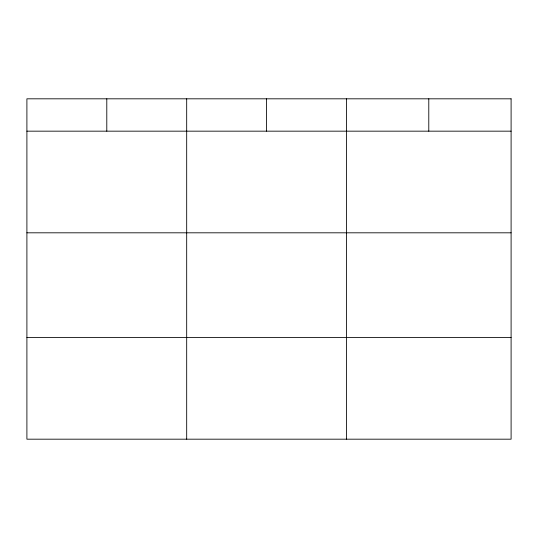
<?xml version="1.0" encoding="UTF-8"?>
<svg xmlns="http://www.w3.org/2000/svg" width="538" height="538" viewBox="0 0 538 538"><rect width="100%" height="100%" fill="white"/><g stroke="black" fill="none" stroke-linecap="round" stroke-linejoin="round"><path stroke-width="0.81" d="M26.9 131.164L511.1 131.164M26.9 232.813L511.1 232.813M26.9 337.541L511.1 337.541M428.786 98.817L428.786 131.164M346.472 98.817L346.472 439.183M266.579 98.817L266.579 131.164M186.686 98.817L186.686 439.183M106.793 98.817L106.793 131.164M511.1 98.817L26.9 98.817L26.9 439.183L511.1 439.183L511.1 98.817"/></g></svg>
